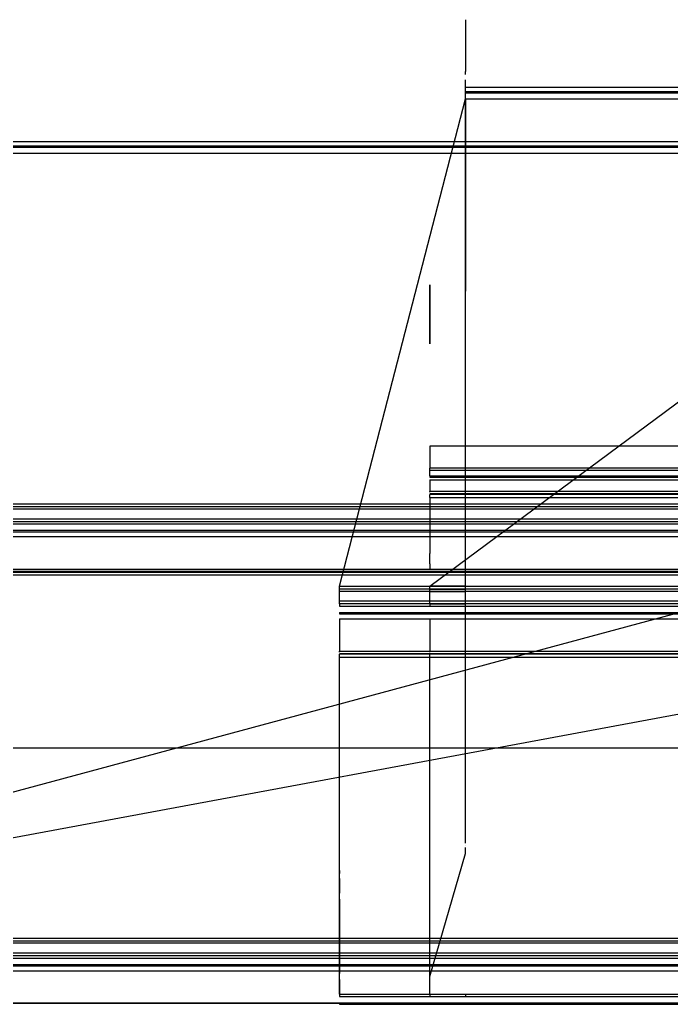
# Model space of a CAD drawing. Header units: metres. Extents: x -127 to 754, y 0 to 641.
# Drawn here: x 313.3 to 533.6, y 304.6 to 637.5 of the extents above; entities that cross this region are included whole.
import ezdxf

# ---------------------------------------------------------------- set-up
doc = ezdxf.new("R2010")
doc.units = ezdxf.units.M

msp = doc.modelspace()

# ---------------------------------------------------------------- linework, layer by layer
for p, q in [((464, 637.52, -842.03), (464, 637.52, -836.47)), ((464, 637.52, -836.47), (464, 635.52, -835.47)), ((464, 637.52, -842.03), (464, 635.52, -843.03)), ((464, 637.52, -853.07), (464, 635.52, -852.07)), ((464, 637.52, -853.07), (464, 637.52, -858.63)), ((464, 637.52, -858.63), (464, 635.52, -859.63)), ((464, 637.52, -869.67), (464, 635.52, -868.67)), ((464, 637.52, -869.67), (464, 637.52, -875.23)), ((464, 637.52, -875.23), (464, 635.52, -876.23)), ((464, 635.52, -843.03), (464, 635.52, -835.47)), ((464, 635.52, -852.07), (464, 635.52, -859.63)), ((464, 635.52, -868.67), (464, 635.52, -876.23)), ((464, 635.52, -835.47), (464, 634.52, -835.47)), ((464, 635.52, -843.03), (464, 634.52, -843.03)), ((464, 635.52, -852.07), (464, 634.52, -852.07)), ((464, 635.52, -859.63), (464, 634.52, -859.63)), ((464, 635.52, -868.67), (464, 634.52, -868.67)), ((464, 635.52, -876.23), (464, 634.52, -876.23)), ((464, 634.52, -835.47), (464, 634.54, -836.47)), ((464, 634.54, -836.47), (464, 629.89, -836.47)), ((464, 634.52, -843.03), (464, 634.54, -842.03)), ((464, 634.54, -842.03), (464, 629.89, -842.03)), ((464, 634.52, -852.07), (464, 634.54, -853.07)), ((464, 634.54, -853.07), (464, 629.89, -853.07)), ((464, 634.52, -859.63), (464, 634.54, -858.63)), ((464, 634.54, -858.63), (464, 629.89, -858.63)), ((464, 634.52, -868.67), (464, 634.54, -869.67)), ((464, 634.54, -869.67), (464, 629.89, -869.67)), ((464, 634.52, -876.23), (464, 634.54, -875.23)), ((464, 634.54, -875.23), (464, 629.89, -875.23)), ((464, 634.52, -843.03), (464, 634.52, -835.47)), ((464, 634.52, -852.07), (464, 634.52, -859.63)), ((464, 634.52, -868.67), (464, 634.52, -876.23)), ((464, 629.89, -843.03), (464, 629.89, -835.47)), ((464, 629.89, -852.07), (464, 629.89, -859.63)), ((464, 629.89, -868.67), (464, 629.89, -876.23)), ((464, 629.89, -836.47), (464, 629.89, -835.47)), ((464, 629.89, -835.47), (464, 628.89, -835.47)), ((464, 629.89, -842.03), (464, 629.89, -843.03)), ((464, 629.89, -843.03), (464, 628.89, -843.03)), ((464, 629.89, -853.07), (464, 629.89, -852.07)), ((464, 629.89, -852.07), (464, 628.89, -852.07)), ((464, 629.89, -858.63), (464, 629.89, -859.63)), ((464, 629.89, -859.63), (464, 628.89, -859.63)), ((464, 629.89, -869.67), (464, 629.89, -868.67)), ((464, 629.89, -868.67), (464, 628.89, -868.67)), ((464, 629.89, -875.23), (464, 629.89, -876.23)), ((464, 629.89, -876.23), (464, 628.89, -876.23)), ((464, 628.89, -843.03), (464, 628.89, -835.47)), ((464, 628.89, -852.07), (464, 628.89, -859.63)), ((464, 628.89, -868.67), (464, 628.89, -876.23)), ((464, 628.89, -835.47), (464, 628.89, -836.47)), ((464, 628.89, -836.47), (464, 623.02, -836.47)), ((464, 628.89, -843.03), (464, 628.89, -842.03)), ((464, 628.89, -842.03), (464, 623.02, -842.03)), ((464, 628.89, -852.07), (464, 628.89, -853.07)), ((464, 628.89, -853.07), (464, 623.02, -853.07)), ((464, 628.89, -859.63), (464, 628.89, -858.63)), ((464, 628.89, -858.63), (464, 623.02, -858.63)), ((464, 628.89, -868.67), (464, 628.89, -869.67)), ((464, 628.89, -869.67), (464, 623.02, -869.67)), ((464, 628.89, -876.23), (464, 628.89, -875.23)), ((464, 628.89, -875.23), (464, 623.02, -875.23)), ((464, 623.02, -842.03), (464, 623.02, -836.47)), ((464, 623.02, -853.07), (464, 623.02, -858.63)), ((464, 623.02, -869.67), (464, 623.02, -875.23)), ((464, 623.02, -836.47), (464, 621.02, -833.97)), ((464, 623.02, -842.03), (464, 621.02, -844.53)), ((464, 623.02, -853.07), (464, 621.02, -850.57)), ((464, 623.02, -858.63), (464, 621.02, -861.13)), ((464, 623.02, -869.67), (464, 621.02, -867.17)), ((464, 623.02, -875.23), (464, 621.02, -877.73)), ((464, 621.02, -833.97), (464, 621.02, -844.53)), ((464, 621.02, -861.13), (464, 621.02, -850.57)), ((464, 621.02, -877.73), (464, 621.02, -867.17)), ((464, 621.02, -833.97), (464, 620.02, -833.97)), ((464, 621.02, -844.53), (464, 620.02, -844.53)), ((464, 621.02, -850.57), (464, 620.02, -850.57)), ((464, 621.02, -861.13), (464, 620.02, -861.13)), ((464, 621.02, -867.17), (464, 620.02, -867.17)), ((464, 621.02, -877.73), (464, 620.02, -877.73)), ((464, 619.02, -827.45), (464, 620.02, -827.45)), ((464, 620.02, -827.45), (464, 620.02, -884.25)), ((464, 619.02, -884.25), (464, 620.02, -884.25)), ((464, 619.02, -883.65), (464, 619.02, -827.45)), ((464, 619.02, -827.45), (464, 619.02, -827.45)), ((464, 619.02, -827.45), (464, 619.02, -828.05)), ((464, 619.02, -884.25), (464, 619.02, -883.65)), ((464, 619.02, -884.25), (464, 619.02, -884.25)), ((464, 617.22, -829.85), (464, 617.22, -829.25)), ((464, 617.22, -881.85), (464, 617.22, -829.25)), ((464, 613.81, -829.85), (464, 617.22, -829.85)), ((464, 613.81, -881.85), (464, 617.22, -881.85)), ((464, 617.22, -881.85), (464, 617.22, -882.45)), ((464, 614.75, -829.85), (754, 614.75, -567.34)), ((464, 614.75, -891.35), (464, 614.75, -881.85)), ((464, 614.2, -892.45), (464, 614.75, -891.35)), ((464, 613.81, -830.85), (464, 613.81, -829.85)), ((464, 542.75, -830.85), (464, 613.81, -830.85)), ((464, 613.81, -880.85), (464, 613.81, -830.85)), ((464, 542.75, -880.85), (464, 613.81, -880.85)), ((464, 613.81, -880.85), (464, 613.81, -881.85)), ((464, 613.25, -830.85), (754, 613.25, -567.34)), ((464, 613.25, -892.23), (464, 613.25, -880.85)), ((464, 612.75, -830.85), (754, 612.75, -567.34)), ((464, 612.75, -891.35), (464, 612.75, -880.85)), ((464, 612.75, -891.35), (464, 612.75, -891.73)), ((464, 610.75, -891.35), (464, 612.75, -891.35)), ((421.5, 446, -990.85), (464, 610.75, -890.6)), ((464, 610.81, -877.85), (464, 610.81, -833.85)), ((464, 610.81, -833.85), (464, 545.75, -833.85)), ((464, 610.75, -830.85), (754, 610.75, -567.34)), ((464, 610.75, -891.35), (464, 610.75, -880.85)), ((464, 609.81, -876.85), (464, 609.81, -834.85)), ((464, 609.81, -834.85), (464, 546.75, -834.85)), ((127.4, 596.38, -88.43), (700.02, 596.38, -181.34)), ((127.4, 594.88, -87.55), (700.02, 594.88, -180.44)), ((127.4, 594.38, -88.43), (700.02, 594.38, -180.14)), ((127.4, 592.38, -89.18), (700.02, 592.38, -178.94)), ((452, 446, -783.1), (638.09, 584, -700.3)), ((452, 547.89, -937.75), (452, 547.89, -949.75)), ((452, 547.89, -949.75), (452, 527.89, -949.75)), ((452, 527.89, -949.75), (452, 547.89, -937.75)), ((464, 546.75, -834.85), (464, 546.75, -876.85)), ((464, 545.75, -833.85), (464, 545.75, -877.85)), ((464, 540.76, -821.85), (464, 542.75, -821.85)), ((464, 542.75, -830.85), (464, 542.75, -821.85)), ((464, 542.75, -880.85), (464, 542.75, -830.85)), ((464, 542.75, -880.85), (464, 542.75, -889.85)), ((464, 540.76, -889.85), (464, 542.75, -889.85)), ((464, 534.75, -820.85), (464, 540.76, -820.85)), ((464, 540.76, -820.85), (464, 540.76, -821.85)), ((464, 540.76, -821.85), (464, 540.76, -889.85)), ((464, 540.76, -890.85), (464, 540.76, -889.85)), ((464, 534.75, -890.85), (464, 540.76, -890.85)), ((464, 534.75, -822.85), (464, 534.75, -820.85)), ((464, 359.67, -822.85), (464, 534.75, -822.88)), ((464, 534.75, -822.85), (464, 534.75, -888.85)), ((464, 359.67, -831.47), (464, 534.75, -831.47)), ((464, 359.67, -833.47), (464, 534.75, -833.47)), ((464, 359.67, -878.23), (464, 534.75, -878.23)), ((464, 359.67, -880.23), (464, 534.75, -880.23)), ((464, 359.67, -888.85), (464, 534.75, -888.82)), ((464, 534.75, -888.85), (464, 534.75, -890.85)), ((638.09, 493.31, -754.71), (452, 493.3, -780.78)), ((452, 493.3, -780.78), (452, 485.87, -780.77)), ((638.09, 485.87, -759.18), (452, 485.87, -780.77)), ((452, 485.15, -780.77), (452, 485.87, -780.77)), ((638.09, 485.15, -759.61), (452, 485.15, -780.78)), ((452, 483.31, -778.33), (452, 485.15, -778.33)), ((452, 483.31, -778.33), (638.09, 483.31, -765.96)), ((452, 483.31, -780.77), (452, 483.31, -778.33)), ((452, 483.31, -780.77), (452, 482.81, -780.77)), ((452, 482.81, -780.77), (638.09, 482.81, -765.96)), ((127.4, 327, -75.02), (700.02, 481.15, -167.51)), ((452, 482, -779.33), (638.09, 482, -765.96)), ((452, 482, -779.33), (452, 478, -779.33)), ((452, 482, -779.83), (452, 482, -779.33)), ((638.09, 478, -763.9), (452, 478, -779.33)), ((452, 477.73, -779.88), (452, 478, -779.33)), ((638.09, 477.25, -764.35), (452, 477.25, -779.77)), ((638.09, 477, -764.5), (452, 477, -779.33)), ((452, 477, -779.33), (452, 477, -779.52)), ((452, 476, -779.33), (452, 477, -779.33)), ((127.4, 473.78, -18.02), (700, 473.78, -107.78)), ((700, 472.78, -107.18), (127.4, 472.78, -18.02)), ((452, 476, -778.96), (638.09, 476, -765.1)), ((452, 476, -779.33), (452, 476, -778.96)), ((452, 476, -778.96), (452, 457, -778.96)), ((700, 472.03, -106.73), (127.4, 472.03, -14.01)), ((700, 468.64, -104.7), (127.4, 468.64, -18.02)), ((700, 467.78, -104.18), (127.4, 467.78, -18.02)), ((127.4, 467.03, -28.27), (700, 467.03, -103.73)), ((127.4, 464.9, -30.39), (700, 464.9, -102.46)), ((127.4, 464.4, -30.39), (700, 464.4, -102.16)), ((127.4, 462.78, -32.27), (700, 462.78, -101.18)), ((452, 457, -779.96), (452, 457, -776.46)), ((452, 453.5, -779.96), (452, 457, -779.96)), ((452, 453.5, -778.59), (452, 453.5, -779.5)), ((452, 453.5, -779.5), (452, 452, -779.5)), ((452, 453.5, -779.5), (452, 453.5, -779.96)), ((127.4, 451.78, -33.27), (700, 451.78, -110.17)), ((127.4, 451.03, -32.83), (700, 451.03, -111.48)), ((127.4, 450.78, -33.27), (700, 450.78, -111.82)), ((127.4, 449.78, -33.27), (700, 449.78, -113.31)), ((421.5, 446, -990.85), (464, 446, -888.84)), ((421.5, 445, -990.85), (421.5, 446, -990.85)), ((464, 445, -888.84), (421.5, 445, -990.85)), ((421.5, 444.25, -995.35), (421.5, 445, -995.35)), ((421.5, 445, -995.35), (421.5, 445, -990.85)), ((464, 444.25, -888.84), (421.5, 444.25, -994.85)), ((421.5, 442.2, -993.95), (421.5, 444.25, -994.85)), ((421.5, 444.25, -994.85), (421.5, 444.25, -995.35)), ((452, 446, -783.1), (638.09, 446, -680.52)), ((452, 445, -783.1), (452, 446, -783.1)), ((464, 446, -822.86), (452, 446, -783.1)), ((754, 445, -586.02), (452, 445, -783.1)), ((452, 445, -783.1), (464, 445, -822.86)), ((452, 444.25, -787.6), (452, 445, -787.6)), ((452, 445, -787.6), (452, 445, -783.1)), ((638.09, 444.25, -669.17), (452, 444.25, -787.1)), ((452, 444.25, -783.1), (464, 444.25, -822.86)), ((452, 442.2, -786.2), (452, 444.25, -787.1)), ((452, 444.25, -787.1), (452, 444.25, -787.6)), ((421.5, 440.87, -993.35), (421.5, 442.2, -993.95)), ((464, 440.87, -888.84), (421.5, 440.87, -990.85)), ((421.5, 440, -990.85), (421.5, 440.87, -990.85)), ((421.5, 440.87, -990.85), (421.5, 440.87, -993.35)), ((421.5, 440, -981.6), (421.5, 439.25, -981.6)), ((464, 440, -888.84), (421.5, 440, -990.85)), ((452, 440.87, -785.6), (452, 442.2, -786.2)), ((638.09, 440.87, -683.02), (452, 440.87, -783.1)), ((452, 440, -783.1), (452, 440.87, -783.1)), ((452, 440.87, -783.1), (452, 440.87, -785.6)), ((452, 440, -773.85), (452, 439.25, -773.85)), ((452, 440, -968.85), (452, 439.25, -968.85)), ((452, 440, -970.85), (452, 439.25, -970.85)), ((638.09, 440, -671.72), (452, 440, -783.1)), ((452, 440, -773.85), (464, 440, -822.86)), ((638.09, 440.87, -671.2), (464, 440.87, -822.86)), ((421.5, 439.25, -980.6), (464, 439.25, -888.84)), ((421.5, 439.25, -981.6), (421.5, 439.25, -980.6)), ((421.5, 437.13, -978.48), (464, 437.13, -888.84)), ((421.5, 437.13, -978.47), (421.5, 436.63, -978.47)), ((421.5, 436.63, -978.48), (464, 436.63, -888.84)), ((452, 439.25, -773.85), (452, 439.25, -772.85)), ((452, 439.25, -968.85), (452, 439.25, -968.35)), ((452, 439.25, -970.85), (452, 439.25, -970.35)), ((452, 437.13, -770.72), (452, 436.63, -770.72)), ((452, 437.13, -966.85), (452, 436.63, -966.85)), ((452, 437.13, -968.85), (452, 436.63, -968.85)), ((464, 439.25, -822.86), (638.09, 439.25, -670.27)), ((464, 437.13, -822.86), (638.09, 437.13, -668.14)), ((464, 436.63, -822.86), (638.09, 436.63, -668.08)), ((127.4, 327, -57.02), (700, 433.15, -120.71)), ((421.5, 435, -975.6), (464, 435, -888.84)), ((421.5, 435, -975.6), (421.5, 424, -975.6)), ((421.5, 435, -976.6), (421.5, 435, -975.6)), ((452, 435, -767.85), (452, 424, -767.85)), ((452, 435, -768.85), (452, 435, -767.85)), ((452, 435, -964.98), (452, 424, -964.98)), ((452, 435, -966.98), (452, 424, -966.98)), ((464, 435, -822.86), (638.09, 435, -665.26)), ((421.5, 424, -975.6), (464, 424, -888.84)), ((421.5, 423.73, -976.15), (421.5, 424, -975.6)), ((421.5, 423.25, -976.04), (464, 423.25, -888.84)), ((464, 423, -888.84), (421.5, 423, -975.79)), ((421.5, 423, -975.6), (421.5, 423, -975.79)), ((421.5, 422, -975.6), (421.5, 423, -975.6)), ((452, 423.73, -768.4), (452, 424, -767.85)), ((452, 423.73, -768.4), (452, 424, -767.85)), ((452, 423.73, -965.52), (452, 424, -964.98)), ((452, 423.73, -967.52), (452, 424, -966.98)), ((452, 422, -767.85), (452, 423, -767.85)), ((452, 422, -964.98), (452, 423, -964.98)), ((452, 422, -966.98), (452, 423, -966.98)), ((464, 424, -822.86), (638.09, 424, -665.27)), ((464, 423.25, -822.86), (638.09, 423.25, -665.69)), ((638.09, 423, -665.26), (464, 423, -822.86)), ((421.5, 422, -975.6), (464, 422, -888.84)), ((421.5, 422, -975.6), (421.5, 422, -974.85)), ((421.5, 308, -974.85), (421.5, 422, -974.85)), ((452, 308, -767.1), (452, 422, -767.1)), ((452, 308, -964.23), (452, 422, -964.23)), ((452, 308, -966.23), (452, 422, -966.23)), ((464, 422, -822.86), (754, 422, -586.02)), ((700, 391.22, -95.55), (127.4, 391.22, -61.52)), ((464, 359.12, -821), (464, 359.67, -822.1)), ((464, 359.67, -822.1), (464, 359.67, -889.6)), ((464, 359.12, -890.7), (464, 359.67, -889.6)), ((464, 358.17, -821.26), (464, 358.17, -890.44)), ((464, 357.67, -822.1), (464, 357.67, -821.72)), ((464, 355.67, -822.1), (464, 357.67, -822.1)), ((464, 357.67, -822.1), (464, 357.67, -889.6)), ((464, 357.67, -889.6), (464, 357.67, -889.98)), ((464, 355.67, -889.6), (464, 357.67, -889.6)), ((452, 314, -797.85), (464, 355.67, -822.85)), ((452, 314, -913.85), (464, 355.67, -888.85)), ((464, 355.67, -822.1), (464, 355.67, -822.85)), ((464, 355.67, -889.6), (464, 355.67, -888.85)), ((464, 355.67, -822.85), (464, 355.67, -888.85)), ((421.5, 349.83, -1076.71), (421.5, 348.83, -1076.71)), ((421.5, 349.83, -1096.96), (421.5, 348.83, -1096.96)), ((421.5, 349.83, -1096.96), (421.5, 349.83, -1076.71)), ((421.5, 348.83, -1076.71), (421.5, 348.83, -1086.84)), ((421.5, 348.83, -1096.96), (421.5, 348.83, -1086.84)), ((421.5, 347.2, -1078.59), (421.5, 347.2, -1079.59)), ((421.5, 347.2, -1079.59), (421.5, 342.2, -1079.59)), ((421.5, 347.2, -1079.59), (421.5, 347.2, -1086.84)), ((421.5, 347.2, -1094.09), (421.5, 347.2, -1086.84)), ((421.5, 347.2, -1094.09), (421.5, 342.2, -1094.09)), ((421.5, 347.2, -1095.09), (421.5, 347.2, -1094.09)), ((421.5, 341.93, -1079.04), (421.5, 342.2, -1079.59)), ((421.5, 342.2, -1079.59), (421.5, 342.2, -1086.84)), ((421.5, 342.2, -1094.09), (421.5, 342.2, -1086.84)), ((421.5, 341.93, -1094.64), (421.5, 342.2, -1094.09)), ((421.5, 341.45, -1079.15), (421.5, 341.45, -1086.84)), ((421.5, 341.45, -1094.53), (421.5, 341.45, -1086.84)), ((421.5, 341.2, -974.85), (421.5, 341.2, -1079.76)), ((421.5, 341.2, -1079.59), (421.5, 341.2, -1079.4)), ((421.5, 340.2, -1079.59), (421.5, 341.2, -1079.59)), ((421.5, 341.2, -1079.59), (421.5, 341.2, -1086.84)), ((421.5, 341.2, -1094.09), (421.5, 341.2, -1086.84)), ((421.5, 341.2, -1094.09), (421.5, 341.2, -1094.28)), ((421.5, 340.2, -1094.09), (421.5, 341.2, -1094.09)), ((421.5, 340.2, -1079.59), (421.5, 340.2, -1080.34)), ((421.5, 340.2, -1080.34), (421.5, 340.2, -1086.84)), ((421.5, 340.2, -1093.34), (421.5, 340.2, -1086.84)), ((421.5, 340.2, -1094.09), (421.5, 340.2, -1093.34)), ((421.5, 340.2, -1080.34), (421.5, 315, -1080.34)), ((421.5, 340.2, -1093.34), (421.5, 315, -1093.34)), ((421.5, 318, -1090.34), (421.5, 337.2, -1090.34)), ((421.5, 337.2, -1090.34), (421.5, 337.2, -1083.34)), ((421.5, 318.5, -1089.84), (421.5, 336.7, -1089.84)), ((421.5, 336.7, -1089.84), (421.5, 336.7, -1083.84)), ((421.5, 334.7, -980.76), (421.5, 335.7, -980.76)), ((421.5, 335.7, -987.76), (421.5, 335.7, -980.76)), ((421.5, 334.7, -987.76), (421.5, 335.7, -987.76)), ((421.5, 334.7, -988.76), (421.5, 335.7, -988.76)), ((421.5, 335.7, -995.76), (421.5, 335.7, -988.76)), ((421.5, 335.7, -1080.34), (421.5, 335.7, -988.98)), ((421.5, 334.7, -995.76), (421.5, 335.7, -995.76)), ((421.5, 334.7, -996.76), (421.5, 335.7, -996.76)), ((421.5, 335.7, -1003.76), (421.5, 335.7, -996.76)), ((421.5, 334.7, -1003.76), (421.5, 335.7, -1003.76)), ((421.5, 334.7, -1004.76), (421.5, 335.7, -1004.76)), ((421.5, 335.7, -1011.76), (421.5, 335.7, -1004.76)), ((421.5, 334.7, -1011.76), (421.5, 335.7, -1011.76)), ((421.5, 334.7, -1012.76), (421.5, 335.7, -1012.76)), ((421.5, 335.7, -1019.76), (421.5, 335.7, -1012.76)), ((421.5, 334.7, -1019.76), (421.5, 335.7, -1019.76)), ((421.5, 334.7, -1021.02), (421.5, 335.7, -1021.02)), ((421.5, 335.7, -1028.02), (421.5, 335.7, -1021.02)), ((421.5, 334.7, -1028.02), (421.5, 335.7, -1028.02)), ((421.5, 334.7, -1029.37), (421.5, 335.7, -1029.37)), ((421.5, 335.7, -1036.37), (421.5, 335.7, -1029.37)), ((421.5, 334.7, -1036.37), (421.5, 335.7, -1036.37)), ((421.5, 334.7, -1037.37), (421.5, 335.7, -1037.37)), ((421.5, 335.7, -1044.37), (421.5, 335.7, -1037.37)), ((421.5, 334.7, -1044.37), (421.5, 335.7, -1044.37)), ((421.5, 334.7, -1045.37), (421.5, 335.7, -1045.37)), ((421.5, 335.7, -1052.37), (421.5, 335.7, -1045.37)), ((421.5, 334.7, -1052.37), (421.5, 335.7, -1052.37)), ((421.5, 334.7, -1053.25), (421.5, 335.7, -1053.25)), ((421.5, 335.7, -1060.25), (421.5, 335.7, -1053.25)), ((421.5, 334.7, -1060.25), (421.5, 335.7, -1060.25)), ((421.5, 334.7, -1061.25), (421.5, 335.7, -1061.25)), ((421.5, 335.7, -1068.25), (421.5, 335.7, -1061.25)), ((421.5, 335.7, -1074.99), (421.5, 335.7, -1067.99)), ((421.5, 334.7, -1068.25), (421.5, 335.7, -1068.25)), ((421.5, 334.7, -1069.25), (421.5, 335.7, -1069.25)), ((421.5, 335.7, -1076.25), (421.5, 335.7, -1069.25)), ((421.5, 334.7, -1076.25), (421.5, 335.7, -1076.25)), ((421.5, 334.7, -980.76), (421.5, 334.7, -981.26)), ((421.5, 334.7, -984.26), (421.5, 334.7, -980.98)), ((421.5, 334.7, -984.26), (421.5, 334.7, -987.54)), ((421.5, 334.7, -987.76), (421.5, 334.7, -987.26)), ((421.5, 334.7, -988.76), (421.5, 334.7, -989.26)), ((421.5, 334.7, -992.26), (421.5, 334.7, -988.98)), ((421.5, 334.7, -992.26), (421.5, 334.7, -995.54)), ((421.5, 334.7, -995.76), (421.5, 334.7, -995.26)), ((421.5, 334.7, -996.76), (421.5, 334.7, -997.26)), ((421.5, 334.7, -1000.26), (421.5, 334.7, -996.98)), ((421.5, 334.7, -1000.26), (421.5, 334.7, -1003.54)), ((421.5, 334.7, -1003.76), (421.5, 334.7, -1003.26)), ((421.5, 334.7, -1004.76), (421.5, 334.7, -1005.26)), ((421.5, 334.7, -1008.26), (421.5, 334.7, -1004.98)), ((421.5, 334.7, -1008.26), (421.5, 334.7, -1011.54)), ((421.5, 334.7, -1011.76), (421.5, 334.7, -1011.26)), ((421.5, 334.7, -1012.76), (421.5, 334.7, -1013.26)), ((421.5, 334.7, -1016.26), (421.5, 334.7, -1012.98)), ((421.5, 334.7, -1016.26), (421.5, 334.7, -1019.54)), ((421.5, 334.7, -1019.76), (421.5, 334.7, -1019.26)), ((421.5, 334.7, -1021.02), (421.5, 334.7, -1021.52)), ((421.5, 334.7, -1024.52), (421.5, 334.7, -1021.24)), ((421.5, 334.7, -1024.52), (421.5, 334.7, -1027.81)), ((421.5, 334.7, -1028.02), (421.5, 334.7, -1027.52)), ((421.5, 334.7, -1029.37), (421.5, 334.7, -1029.87)), ((421.5, 334.7, -1032.87), (421.5, 334.7, -1029.59)), ((421.5, 334.7, -1032.87), (421.5, 334.7, -1036.15)), ((421.5, 334.7, -1036.37), (421.5, 334.7, -1035.87)), ((421.5, 334.7, -1037.37), (421.5, 334.7, -1037.87)), ((421.5, 334.7, -1040.87), (421.5, 334.7, -1037.59)), ((421.5, 334.7, -1040.87), (421.5, 334.7, -1044.15)), ((421.5, 334.7, -1044.37), (421.5, 334.7, -1043.87)), ((421.5, 334.7, -1045.37), (421.5, 334.7, -1045.87)), ((421.5, 334.7, -1048.87), (421.5, 334.7, -1045.59)), ((421.5, 334.7, -1048.87), (421.5, 334.7, -1052.15)), ((421.5, 334.7, -1052.37), (421.5, 334.7, -1051.87)), ((421.5, 334.7, -1053.25), (421.5, 334.7, -1053.75)), ((421.5, 334.7, -1056.75), (421.5, 334.7, -1053.47)), ((421.5, 334.7, -1056.75), (421.5, 334.7, -1060.03)), ((421.5, 334.7, -1060.25), (421.5, 334.7, -1059.75)), ((421.5, 334.7, -1061.25), (421.5, 334.7, -1061.75)), ((421.5, 334.7, -1064.75), (421.5, 334.7, -1061.47)), ((421.5, 334.7, -1064.75), (421.5, 334.7, -1068.03)), ((421.5, 334.7, -1068.25), (421.5, 334.7, -1067.75)), ((421.5, 334.7, -1069.25), (421.5, 334.7, -1069.75)), ((421.5, 334.7, -1072.75), (421.5, 334.7, -1069.47)), ((421.5, 334.7, -1071.49), (421.5, 334.7, -1074.78)), ((421.5, 334.7, -1072.75), (421.5, 334.7, -1076.03)), ((421.5, 334.7, -1076.25), (421.5, 334.7, -1075.75)), ((421.5, 332.7, -982.8), (421.5, 332.7, -982.46)), ((421.5, 332.7, -982.8), (421.5, 332.7, -984.26)), ((421.5, 332.7, -985.73), (421.5, 332.7, -984.26)), ((421.5, 332.7, -985.73), (421.5, 332.7, -986.06)), ((421.5, 332.7, -990.8), (421.5, 332.7, -990.46)), ((421.5, 332.7, -990.8), (421.5, 332.7, -992.26)), ((421.5, 332.7, -993.73), (421.5, 332.7, -992.26)), ((421.5, 332.7, -993.73), (421.5, 332.7, -994.06)), ((421.5, 332.7, -998.8), (421.5, 332.7, -998.46)), ((421.5, 332.7, -998.8), (421.5, 332.7, -1000.26)), ((421.5, 332.7, -1001.73), (421.5, 332.7, -1000.26)), ((421.5, 332.7, -1001.73), (421.5, 332.7, -1002.06)), ((421.5, 332.7, -1006.8), (421.5, 332.7, -1006.46)), ((421.5, 332.7, -1006.8), (421.5, 332.7, -1008.26)), ((421.5, 332.7, -1009.73), (421.5, 332.7, -1008.26)), ((421.5, 332.7, -1009.73), (421.5, 332.7, -1010.06)), ((421.5, 332.7, -1014.8), (421.5, 332.7, -1014.46)), ((421.5, 332.7, -1014.8), (421.5, 332.7, -1016.26)), ((421.5, 332.7, -1017.73), (421.5, 332.7, -1016.26)), ((421.5, 332.7, -1017.73), (421.5, 332.7, -1018.06)), ((421.5, 332.7, -1023.06), (421.5, 332.7, -1022.72)), ((421.5, 332.7, -1023.06), (421.5, 332.7, -1024.52)), ((421.5, 332.7, -1025.99), (421.5, 332.7, -1024.52)), ((421.5, 332.7, -1025.99), (421.5, 332.7, -1026.32)), ((421.5, 332.7, -1031.4), (421.5, 332.7, -1031.07)), ((421.5, 332.7, -1031.4), (421.5, 332.7, -1032.87)), ((421.5, 332.7, -1034.34), (421.5, 332.7, -1032.87)), ((421.5, 332.7, -1034.34), (421.5, 332.7, -1034.67)), ((421.5, 332.7, -1039.4), (421.5, 332.7, -1039.07)), ((421.5, 332.7, -1039.4), (421.5, 332.7, -1040.87)), ((421.5, 332.7, -1042.34), (421.5, 332.7, -1040.87)), ((421.5, 332.7, -1042.34), (421.5, 332.7, -1042.67)), ((421.5, 332.7, -1047.4), (421.5, 332.7, -1047.07)), ((421.5, 332.7, -1047.4), (421.5, 332.7, -1048.87)), ((421.5, 332.7, -1050.34), (421.5, 332.7, -1048.87)), ((421.5, 332.7, -1050.34), (421.5, 332.7, -1050.67)), ((421.5, 332.7, -1055.29), (421.5, 332.7, -1054.95)), ((421.5, 332.7, -1055.29), (421.5, 332.7, -1056.75)), ((421.5, 332.7, -1058.22), (421.5, 332.7, -1056.75)), ((421.5, 332.7, -1058.22), (421.5, 332.7, -1058.55)), ((421.5, 332.7, -1063.29), (421.5, 332.7, -1062.95)), ((421.5, 332.7, -1063.29), (421.5, 332.7, -1064.75)), ((421.5, 332.7, -1066.22), (421.5, 332.7, -1064.75)), ((421.5, 332.7, -1066.22), (421.5, 332.7, -1066.55)), ((421.5, 332.7, -1071.29), (421.5, 332.7, -1070.95)), ((421.5, 332.7, -1071.29), (421.5, 332.7, -1072.75)), ((421.5, 332.7, -1074.22), (421.5, 332.7, -1072.75)), ((421.5, 332.7, -1074.22), (421.5, 332.7, -1074.55)), ((127.4, 327, -57.02), (728.09, 327, -507.52)), ((728.09, 326, -507.52), (127.4, 326, -57.02)), ((728.09, 325.25, -507.52), (127.4, 325.25, -53.01)), ((728.09, 321.87, -507.52), (127.4, 321.87, -57.02)), ((728.09, 321, -507.52), (127.4, 321, -57.02)), ((127.4, 320.25, -67.27), (728.09, 320.25, -507.52)), ((127.4, 318.13, -69.39), (728.09, 318.13, -507.52)), ((127.4, 317.63, -69.39), (728.09, 317.63, -507.52)), ((421.5, 318.5, -1083.84), (421.5, 318.5, -1089.84)), ((421.5, 318, -1083.34), (421.5, 318, -1090.34)), ((127.4, 316, -72.27), (728.09, 316, -507.52)), ((421.5, 313, -1079.3), (421.5, 315, -1079.3)), ((421.5, 315, -1080.34), (421.5, 315, -1079.3)), ((421.5, 315, -1086.84), (421.5, 315, -1080.34)), ((421.5, 315, -1086.84), (421.5, 315, -1093.34)), ((421.5, 315, -1093.34), (421.5, 315, -1094.38)), ((421.5, 313, -1094.38), (421.5, 315, -1094.38)), ((421.5, 313.43, -982.1), (421.5, 313.43, -982.32)), ((421.5, 313.43, -982.32), (421.5, 313.43, -984.26)), ((421.5, 313.43, -986.21), (421.5, 313.43, -984.26)), ((421.5, 313.43, -986.42), (421.5, 313.43, -986.21)), ((421.5, 313.43, -990.1), (421.5, 313.43, -990.32)), ((421.5, 313.43, -990.32), (421.5, 313.43, -992.26)), ((421.5, 313.43, -994.21), (421.5, 313.43, -992.26)), ((421.5, 313.43, -994.42), (421.5, 313.43, -994.21)), ((421.5, 313.43, -998.1), (421.5, 313.43, -998.32)), ((421.5, 313.43, -998.32), (421.5, 313.43, -1000.26)), ((421.5, 313.43, -1002.21), (421.5, 313.43, -1000.26)), ((421.5, 313.43, -1002.42), (421.5, 313.43, -1002.21)), ((421.5, 313.43, -1006.1), (421.5, 313.43, -1006.32)), ((421.5, 313.43, -1006.32), (421.5, 313.43, -1008.26)), ((421.5, 313.43, -1010.21), (421.5, 313.43, -1008.26)), ((421.5, 313.43, -1010.42), (421.5, 313.43, -1010.21)), ((421.5, 313.43, -1014.1), (421.5, 313.43, -1014.32)), ((421.5, 313.43, -1014.32), (421.5, 313.43, -1016.26)), ((421.5, 313.43, -1018.21), (421.5, 313.43, -1016.26)), ((421.5, 313.43, -1018.42), (421.5, 313.43, -1018.21)), ((421.5, 313.43, -1022.36), (421.5, 313.43, -1022.58)), ((421.5, 313.43, -1022.58), (421.5, 313.43, -1024.52)), ((421.5, 313.43, -1026.47), (421.5, 313.43, -1024.52)), ((421.5, 313.43, -1026.69), (421.5, 313.43, -1026.47)), ((421.5, 313.43, -1030.71), (421.5, 313.43, -1030.93)), ((421.5, 313.43, -1030.93), (421.5, 313.43, -1032.87)), ((421.5, 313.43, -1034.82), (421.5, 313.43, -1032.87)), ((421.5, 313.43, -1035.03), (421.5, 313.43, -1034.82)), ((421.5, 313.43, -1038.71), (421.5, 313.43, -1038.93)), ((421.5, 313.43, -1038.93), (421.5, 313.43, -1040.87)), ((421.5, 313.43, -1042.82), (421.5, 313.43, -1040.87)), ((421.5, 313.43, -1043.03), (421.5, 313.43, -1042.82)), ((421.5, 313.43, -1046.71), (421.5, 313.43, -1046.93)), ((421.5, 313.43, -1046.93), (421.5, 313.43, -1048.87)), ((421.5, 313.43, -1050.82), (421.5, 313.43, -1048.87)), ((421.5, 313.43, -1051.03), (421.5, 313.43, -1050.82)), ((421.5, 313.43, -1054.59), (421.5, 313.43, -1054.81)), ((421.5, 313.43, -1054.81), (421.5, 313.43, -1056.75)), ((421.5, 313.43, -1058.7), (421.5, 313.43, -1056.75)), ((421.5, 313.43, -1058.91), (421.5, 313.43, -1058.7)), ((421.5, 313.43, -1062.59), (421.5, 313.43, -1062.81)), ((421.5, 313.43, -1062.81), (421.5, 313.43, -1064.75)), ((421.5, 313.43, -1066.7), (421.5, 313.43, -1064.75)), ((421.5, 313.43, -1066.91), (421.5, 313.43, -1066.7)), ((421.5, 313.43, -1070.59), (421.5, 313.43, -1070.81)), ((421.5, 313.43, -1070.81), (421.5, 313.43, -1072.75)), ((421.5, 313.43, -1074.7), (421.5, 313.43, -1072.75)), ((421.5, 313.43, -1074.91), (421.5, 313.43, -1074.7)), ((421.5, 313, -1086.84), (421.5, 313, -1079.3)), ((421.5, 313, -1086.84), (421.5, 313, -1094.38)), ((421.5, 313, -1079.3), (421.5, 313, -1078.84)), ((421.5, 313, -1078.84), (421.5, 308, -1078.84)), ((421.5, 313, -1094.38), (421.5, 313, -1094.84)), ((421.5, 313, -1094.84), (421.5, 308, -1094.84)), ((452, 313, -797.85), (452, 314, -797.85)), ((452, 314, -913.85), (452, 314, -797.85)), ((452, 313, -913.85), (452, 314, -913.85)), ((452, 313, -793.35), (452, 313, -913.85)), ((452, 312.25, -793.35), (452, 313, -793.35)), ((452, 313, -793.35), (452, 313, -797.85)), ((452, 312.25, -918.35), (452, 313, -918.35)), ((452, 313, -918.35), (452, 313, -913.85)), ((421.5, 312.67, -982.1), (421.5, 312.67, -984.26)), ((421.5, 312.67, -986.42), (421.5, 312.67, -984.26)), ((421.5, 312.67, -990.1), (421.5, 312.67, -992.26)), ((421.5, 312.67, -994.42), (421.5, 312.67, -992.26)), ((421.5, 312.67, -998.1), (421.5, 312.67, -1000.26)), ((421.5, 312.67, -1002.42), (421.5, 312.67, -1000.26)), ((421.5, 312.67, -1006.1), (421.5, 312.67, -1008.26)), ((421.5, 312.67, -1010.42), (421.5, 312.67, -1008.26)), ((421.5, 312.67, -1014.1), (421.5, 312.67, -1016.26)), ((421.5, 312.67, -1018.42), (421.5, 312.67, -1016.26)), ((421.5, 312.67, -1022.36), (421.5, 312.67, -1024.52)), ((421.5, 312.67, -1026.69), (421.5, 312.67, -1024.52)), ((421.5, 312.67, -1030.71), (421.5, 312.67, -1032.87)), ((421.5, 312.67, -1035.03), (421.5, 312.67, -1032.87)), ((421.5, 312.67, -1038.71), (421.5, 312.67, -1040.87)), ((421.5, 312.67, -1043.03), (421.5, 312.67, -1040.87)), ((421.5, 312.67, -1046.71), (421.5, 312.67, -1048.87)), ((421.5, 312.67, -1051.03), (421.5, 312.67, -1048.87)), ((421.5, 312.67, -1054.59), (421.5, 312.67, -1056.75)), ((421.5, 312.67, -1058.91), (421.5, 312.67, -1056.75)), ((421.5, 312.67, -1062.59), (421.5, 312.67, -1064.75)), ((421.5, 312.67, -1066.91), (421.5, 312.67, -1064.75)), ((421.5, 312.67, -1070.59), (421.5, 312.67, -1072.75)), ((421.5, 312.67, -1074.91), (421.5, 312.67, -1072.75)), ((421.5, 311.43, -981.26), (421.5, 308, -981.26)), ((421.5, 311.43, -984.26), (421.5, 311.43, -981.26)), ((421.5, 311.43, -984.26), (421.5, 311.43, -987.26)), ((421.5, 311.43, -987.26), (421.5, 308, -987.26)), ((421.5, 311.43, -989.26), (421.5, 308, -989.26)), ((421.5, 311.43, -992.26), (421.5, 311.43, -989.26)), ((421.5, 311.43, -992.26), (421.5, 311.43, -995.26)), ((421.5, 311.43, -995.26), (421.5, 308, -995.26)), ((421.5, 311.43, -997.26), (421.5, 308, -997.26)), ((421.5, 311.43, -1000.26), (421.5, 311.43, -997.26)), ((421.5, 311.43, -1000.26), (421.5, 311.43, -1003.26)), ((421.5, 311.43, -1003.26), (421.5, 308, -1003.26)), ((421.5, 311.43, -1005.26), (421.5, 308, -1005.26)), ((421.5, 311.43, -1008.26), (421.5, 311.43, -1005.26)), ((421.5, 311.43, -1008.26), (421.5, 311.43, -1011.26)), ((421.5, 311.43, -1011.26), (421.5, 308, -1011.26)), ((421.5, 311.43, -1013.26), (421.5, 308, -1013.26)), ((421.5, 311.43, -1016.26), (421.5, 311.43, -1013.26)), ((421.5, 311.43, -1016.26), (421.5, 311.43, -1019.26)), ((421.5, 311.43, -1019.26), (421.5, 308, -1019.26)), ((421.5, 311.43, -1021.52), (421.5, 308, -1021.52)), ((421.5, 311.43, -1024.52), (421.5, 311.43, -1021.52)), ((421.5, 311.43, -1024.52), (421.5, 311.43, -1027.52)), ((421.5, 311.43, -1027.52), (421.5, 308, -1027.52)), ((421.5, 311.43, -1029.87), (421.5, 308, -1029.87)), ((421.5, 311.43, -1032.87), (421.5, 311.43, -1029.87)), ((421.5, 311.43, -1032.87), (421.5, 311.43, -1035.87)), ((421.5, 311.43, -1035.87), (421.5, 308, -1035.87)), ((421.5, 311.43, -1037.87), (421.5, 308, -1037.87)), ((421.5, 311.43, -1040.87), (421.5, 311.43, -1037.87)), ((421.5, 311.43, -1040.87), (421.5, 311.43, -1043.87)), ((421.5, 311.43, -1043.87), (421.5, 308, -1043.87)), ((421.5, 311.43, -1045.87), (421.5, 308, -1045.87)), ((421.5, 311.43, -1048.87), (421.5, 311.43, -1045.87)), ((421.5, 311.43, -1048.87), (421.5, 311.43, -1051.87)), ((421.5, 311.43, -1051.87), (421.5, 308, -1051.87)), ((421.5, 311.43, -1053.75), (421.5, 308, -1053.75)), ((421.5, 311.43, -1056.75), (421.5, 311.43, -1053.75)), ((421.5, 311.43, -1056.75), (421.5, 311.43, -1059.75)), ((421.5, 311.43, -1059.75), (421.5, 308, -1059.75)), ((421.5, 311.43, -1061.75), (421.5, 308, -1061.75)), ((421.5, 311.43, -1064.75), (421.5, 311.43, -1061.75)), ((421.5, 311.43, -1064.75), (421.5, 311.43, -1067.75)), ((421.5, 311.43, -1067.75), (421.5, 308, -1067.75)), ((421.5, 311.43, -1069.75), (421.5, 308, -1069.75)), ((421.5, 311.43, -1072.75), (421.5, 311.43, -1069.75)), ((421.5, 311.43, -1072.75), (421.5, 311.43, -1075.75)), ((421.5, 311.43, -1075.75), (421.5, 308, -1075.75)), ((452, 312.25, -793.35), (452, 312.25, -917.85)), ((452, 310.2, -794.75), (452, 312.25, -793.85)), ((452, 312.25, -793.85), (452, 312.25, -793.35)), ((452, 310.2, -916.95), (452, 312.25, -917.85)), ((452, 312.25, -917.85), (452, 312.25, -918.35)), ((452, 308.87, -795.35), (452, 310.2, -794.75)), ((452, 308.87, -916.35), (452, 310.2, -916.95)), ((421.5, 308, -981.6), (452, 308, -773.85)), ((421.5, 308, -981.26), (421.5, 308, -987.26)), ((421.5, 308, -981.6), (421.5, 308, -1101.59)), ((421.5, 308, -1101.59), (421.5, 308, -981.6)), ((421.5, 308, -981.6), (421.5, 307.25, -981.6)), ((421.5, 308, -987.26), (421.5, 308, -987.26)), ((421.5, 308, -989.26), (421.5, 308, -995.26)), ((421.5, 308, -993.48), (421.5, 307.25, -993.48)), ((421.5, 308, -995.26), (421.5, 308, -995.26)), ((421.5, 308, -995.48), (421.5, 307.25, -995.48)), ((421.5, 308, -997.26), (421.5, 308, -1003.26)), ((421.5, 308, -1003.26), (421.5, 308, -1003.26)), ((421.5, 308, -1005.26), (421.5, 308, -1011.26)), ((421.5, 308, -1011.26), (421.5, 308, -1011.26)), ((421.5, 308, -1013.26), (421.5, 308, -1019.26)), ((421.5, 308, -1019.26), (421.5, 308, -1019.26)), ((421.5, 308, -1021.52), (421.5, 308, -1027.52)), ((421.5, 308, -1027.52), (421.5, 308, -1027.52)), ((421.5, 308, -1029.87), (421.5, 308, -1035.87)), ((421.5, 308, -1035.87), (421.5, 308, -1035.87)), ((421.5, 308, -1037.87), (421.5, 308, -1043.87)), ((421.5, 308, -1043.87), (421.5, 308, -1043.87)), ((421.5, 308, -1045.87), (421.5, 308, -1051.87)), ((421.5, 308, -1051.87), (421.5, 308, -1051.87)), ((421.5, 308, -1053.75), (421.5, 308, -1059.75)), ((421.5, 308, -1059.75), (421.5, 308, -1059.75)), ((421.5, 308, -1061.75), (421.5, 308, -1067.75)), ((421.5, 308, -1067.75), (421.5, 308, -1067.75)), ((421.5, 308, -1069.75), (421.5, 308, -1075.75)), ((421.5, 308, -1075.75), (421.5, 308, -1075.75)), ((421.5, 308, -1080.34), (421.5, 308, -1086.84)), ((421.5, 308, -1093.34), (421.5, 308, -1086.84)), ((421.5, 308, -1092.49), (421.5, 308, -1098.49)), ((421.5, 308, -1098.49), (421.5, 308, -1098.49)), ((421.5, 308, -1100.49), (421.5, 308, -1106.49)), ((421.5, 308, -1101.59), (421.5, 307.25, -1101.59)), ((421.5, 308, -1078.84), (421.5, 308, -1080.34)), ((421.5, 308, -1094.84), (421.5, 308, -1093.34)), ((421.5, 307.26, -992.51), (421.5, 307.25, -1100.59)), ((421.5, 307.25, -981.6), (754, 307.25, -586.02)), ((421.5, 307.25, -1101.59), (421.5, 307.25, -1100.59)), ((452, 308.87, -795.35), (452, 308.87, -913.85)), ((452, 308, -797.85), (452, 308.87, -797.85)), ((452, 308.87, -797.85), (452, 308.87, -795.35)), ((452, 308, -913.85), (452, 308.87, -913.85)), ((452, 308.87, -913.85), (452, 308.87, -916.35)), ((452, 308, -773.85), (754, 308, -586.02)), ((452, 308, -773.85), (452, 307.25, -773.85)), ((452, 308, -897.85), (452, 307.25, -897.85)), ((452, 308, -899.85), (452, 307.25, -899.85)), ((452, 308, -910.6), (452, 307.25, -910.6)), ((452, 308, -968.85), (452, 307.25, -968.85)), ((452, 308, -970.85), (452, 307.25, -970.85)), ((452, 308, -970.85), (452, 307.25, -970.85)), ((452, 308, -913.85), (452, 308, -797.85)), ((464, 308, -801.1), (464, 307.25, -801.1)), ((464, 308, -811.85), (464, 307.25, -811.85)), ((464, 308, -813.85), (464, 307.25, -813.85)), ((127.4, 305, -72.27), (700.09, 305, -503.89)), ((700, 305, -91.02), (127.4, 305, -90.27)), ((421.5, 305.13, -978.49), (754, 305.13, -586.02)), ((421.5, 305.13, -978.47), (421.5, 304.63, -978.47)), ((421.5, 305.13, -991.48), (421.5, 304.63, -991.48)), ((421.5, 305.13, -992.51), (421.5, 305.13, -1098.46)), ((421.5, 305.13, -993.48), (421.5, 304.63, -993.48)), ((421.5, 305.13, -1076.46), (421.5, 304.63, -1076.46)), ((421.5, 305.13, -1078.46), (421.5, 304.63, -1078.46)), ((421.5, 304.63, -978.47), (754, 304.63, -586.02)), ((421.5, 304.63, -992.51), (421.5, 304.63, -1098.4)), ((452, 305.13, -770.72), (452, 304.63, -770.72)), ((452, 305.13, -897.85), (452, 304.63, -897.85)), ((452, 305.13, -907.47), (452, 304.63, -907.47)), ((452, 305.13, -966.85), (452, 304.63, -966.85)), ((452, 305.13, -968.85), (452, 304.63, -968.85)), ((464, 305.13, -804.22), (464, 304.63, -804.22)), ((464, 305.13, -813.85), (464, 304.63, -813.85)), ((464, 305.13, -815.85), (464, 304.63, -815.85)), ((464, 305.13, -895.85), (464, 304.63, -895.85))]:
    msp.add_line(p, q)

doc.saveas('drawing.dxf')
